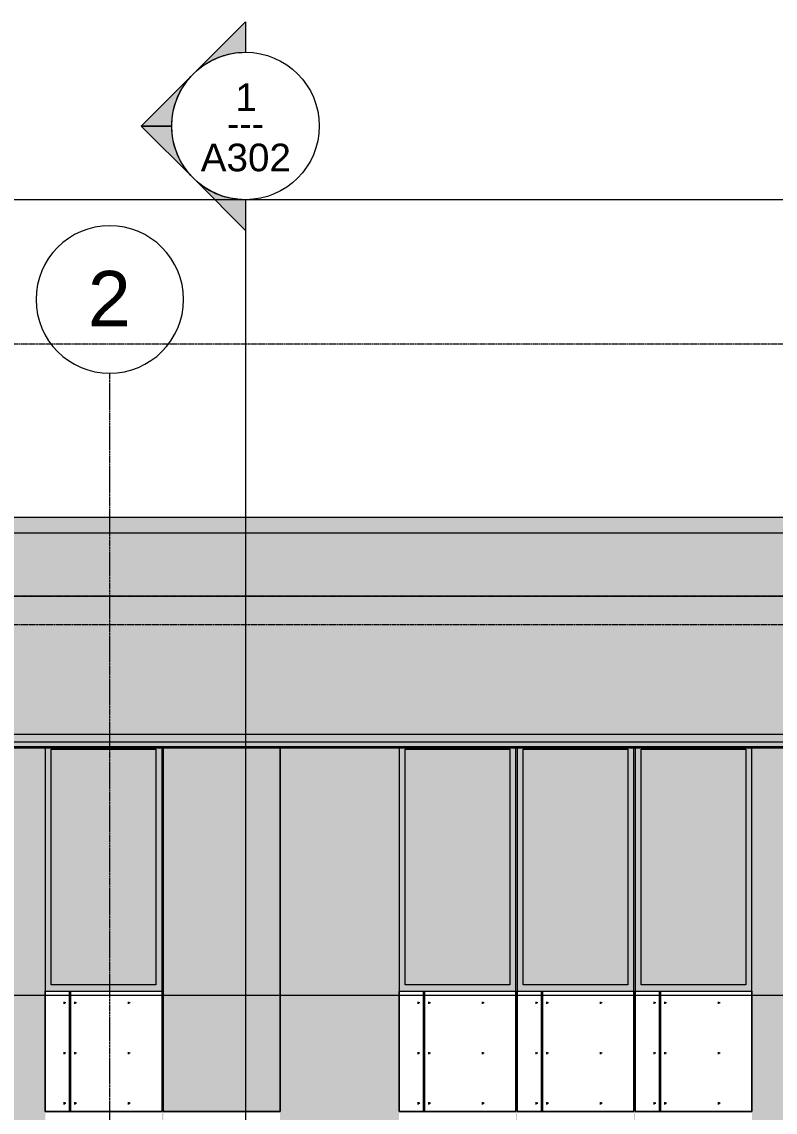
# Model space of a CAD drawing. Header units: inches. Extents: x 1814 to 6957, y -360 to 681.
# Drawn here: x 5564 to 5809.2, y 229.9 to 584.9 of the extents above; entities that cross this region are included whole.
import ezdxf

# ---------------------------------------------------------------- set-up
doc = ezdxf.new("R2010")
doc.units = ezdxf.units.IN
doc.header["$MEASUREMENT"] = 0
doc.linetypes.add('Aligning Line 1_8_', pattern=[0.25, 0.125, -0.125])
doc.linetypes.add('Grid Line 1_2_', pattern=[0.875, 0.5, -0.125, 0.125, -0.125])
for name, color, linetype, lineweight in [('0-7', 50, 'Continuous', 5), ('A-FLOR-LEVL-1', 51, 'Grid Line 1_2_', 9), ('A-GLAZ', 151, 'Continuous', 13), ('A-GLAZ-1', 251, 'Continuous', 9), ('A-WALL', 113, 'Continuous', 13), ('A-WALL-PATT-2', 251, 'Continuous', 9), ('G-ANNO-SYMB', 111, 'Aligning Line 1_8_', 9), ('G-ANNO-SYMB-1', 191, 'Aligning Line 1_8_', 9), ('G-ANNO-SYMB-2', 147, 'Aligning Line 1_8_', 9), ('G-ANNO-SYMB-3', 111, 'Continuous', 9), ('S-GRID-1', 1, 'Grid Line 1_2_', 9), ('S-GRID-IDEN', 1, 'Continuous', 9)]:
    doc.layers.add(name, color=color, linetype=linetype, lineweight=lineweight)
doc.styles.add('Arial', font='arial.ttf', dxfattribs={"height": 9})
doc.styles.add('Arial_1', font='arial.ttf', dxfattribs={"height": 18})
doc.styles.add('Century Gothic', font='ufonts.com_century-gothic.ttf', dxfattribs={"height": 9})

# ---------------------------------------------------------------- blocks, each defined once
blk = doc.blocks.new('CTR - 2nd Phase_rvt-2-SECTION _ CENTER LOOKING EAST')
at = {"layer": 'A-FLOR-LEVL-1'}
for p, q in [((-4168.71, 398), (-1814.21, 398)), ((-4168.71, 268), (-1814.21, 268))]:
    blk.add_line(p, q, dxfattribs=at)
at = {"layer": 'G-ANNO-SYMB-1'}
for p, q in [((-1910.94, 526.95), (-4072.05, 526.95)), ((-1910.94, 388.59), (-4072.05, 388.59))]:
    blk.add_line(p, q, dxfattribs=at)
blk = doc.blocks.new('CTR - 1st Phase - Common Walls_rvt-2-SECTION _ CENTER LOOKING EAST')
at = {"layer": 'A-FLOR-LEVL-1'}
for p, q in [((-4168.71, 398), (-1814.21, 398)), ((-4168.71, 268), (-1814.21, 268))]:
    blk.add_line(p, q, dxfattribs=at)
at = {"layer": 'G-ANNO-SYMB-2'}
for p, q in [((-1910.94, 526.95), (-4072.05, 526.95)), ((-1910.94, 526.95), (-4072.05, 526.95)), ((-1910.96, 526.95), (-4071.96, 526.95)), ((-1910.94, 480), (-4072.05, 480))]:
    blk.add_line(p, q, dxfattribs=at)
blk = doc.blocks.new('CTR - 1st Phase -Stairs _ Elevators_rvt-2-SECTION _ CENTER LOOKING EAST')
at = {"layer": 'A-FLOR-LEVL-1'}
for p, q in [((-4168.71, 398), (-1814.21, 398)), ((-4168.71, 268), (-1814.21, 268))]:
    blk.add_line(p, q, dxfattribs=at)
at = {"layer": 'G-ANNO-SYMB-2'}
blk.add_line((-1910.96, 526.95), (-4071.96, 526.95), dxfattribs=at)
blk = doc.blocks.new('Basic Wall _ EXT - FIBER CEMENT - LARGE - ___-2162457-SECTION _ CENTER LOOKING EAST')
at = {"layer": 'A-WALL'}
for points in [[(-2067.92, 350.53), (-2067.89, 350.53), (-2067.92, 353), (-3400.02, 353), (-3400.02, 350.53), (-2071.34, 350.53)], [(-2752.94, 350.46), (-2067.55, 350.5), (-2067.92, 350.53), (-3399.62, 350.5), (-3399.27, 350.46), (-2755.13, 350.46)], [(-3398.59, 349.02), (-2067.14, 349.02), (-2067.14, 350.46), (-3399.27, 350.44), (-3399.27, 349.02), (-3398.99, 349.02)], [(-2067.12, 348.68), (-2066.86, 348.68), (-2067.17, 349.02), (-3399.26, 349.01), (-3398.99, 348.68), (-2067.14, 348.68)], [(-2704.47, 348.55), (-2066.84, 348.59), (-2066.86, 348.68), (-3398.97, 348.64), (-3399, 348.55), (-2712.92, 348.55)]]:
    blk.add_hatch(color=256, dxfattribs=at).paths.add_polyline_path(points, flags=0)
for p, q in [((-3400.02, 353), (-2067.89, 353)), ((-3400.02, 350.53), (-2067.89, 350.53)), ((-3399.27, 350.46), (-2067.14, 350.46)), ((-3399.27, 349.02), (-2067.14, 349.02)), ((-3399.08, 348.51), (-2066.96, 348.51))]:
    blk.add_line(p, q, dxfattribs=at)
blk = doc.blocks.new('Basic Wall _ EXT - FIBER CEMENT - SMALL - ___-2145931-SECTION _ CENTER LOOKING EAST')
at = {"layer": 'A-WALL'}
blk.add_hatch(color=256, dxfattribs=at).paths.add_polyline_path([(-2729.8, 418.54), (-2061.36, 418.54), (-2061.36, 423.66), (-3393.48, 423.66), (-3393.48, 418.54), (-2734.02, 418.54)], flags=0)
for p, q in [((-3393.48, 423.66), (-2061.36, 423.66)), ((-3393.48, 418.54), (-2061.36, 418.54))]:
    blk.add_line(p, q, dxfattribs=at)
blk = doc.blocks.new('_THE_ WINDOW _ DOOR - hvac panel - 3rd floor-2113389-SECTION _ CENTER LOOKING EAST')
at = {"layer": 'A-GLAZ-1'}
h = blk.add_hatch(dxfattribs=at)
h.set_pattern_fill('FP_63', color=256, style=0, pattern_type=2)
h.set_pattern_definition([(180, (-3239.137, 294.812), (-1, 1), [0.5, -1.5]), (90, (-3239.387, 294.562), (1, 1), [0.5, -1.5])])
h.paths.add_polyline_path([(-3213.92, 230.12), (-3213.92, 348.51), (-3251.95, 348.51), (-3251.95, 230.12)], flags=0)
at = {"layer": 'A-GLAZ'}
for p, q in [((-3251.95, 348.52), (-3251.95, 230.12)), ((-3213.92, 230.12), (-3213.92, 348.52)), ((-3251.95, 230.12), (-3213.92, 230.12))]:
    blk.add_line(p, q, dxfattribs=at)
blk = doc.blocks.new('_THE_ WINDOW _ DOOR - Window - 3rd Floor-2113392-SECTION _ CENTER LOOKING EAST')
at = {"layer": 'A-GLAZ'}
h = blk.add_hatch(color=256, dxfattribs=at)
h.paths.add_polyline_path([(-3173.34, 269.37), (-3137.31, 269.37), (-3137.31, 348.51), (-3175.34, 348.51), (-3175.34, 269.37)], flags=0)
h.paths.add_polyline_path([(-3160.33, 271.37), (-3173.34, 271.37), (-3173.34, 348.12), (-3139.31, 348.12), (-3139.31, 271.37)], flags=0)
blk.add_hatch(color=256, dxfattribs=at).paths.add_polyline_path([(-3160.33, 271.37), (-3139.31, 271.37), (-3139.31, 348.12), (-3173.34, 348.12), (-3173.34, 271.37)], flags=0)
at = {"layer": 'A-GLAZ-1'}
h = blk.add_hatch(dxfattribs=at)
h.set_pattern_fill('FP_65', color=256, style=0, pattern_type=2)
h.set_pattern_definition([(0, (-3135.57, 287.55), (-38.4, 120.38), [0.392, -38.007]), (0, (-3135.57, 287.95), (-38.4, 120.38), [0.392, -38.007]), (0, (-3135.57, 303.91), (-38.4, 120.38), [0.392, -38.007]), (0, (-3135.57, 304.3), (-38.4, 120.38), [0.392, -38.007]), (0, (-3135.57, 320.27), (-38.4, 120.38), [0.392, -38.007]), (0, (-3135.57, 320.66), (-38.4, 120.38), [0.392, -38.007]), (0, (-3135.57, 336.62), (-38.4, 120.38), [0.392, -38.007]), (0, (-3135.57, 337.02), (-38.4, 120.38), [0.392, -38.007]), (0, (-3135.57, 352.98), (-38.4, 120.38), [0.392, -38.007]), (0, (-3135.57, 353.38), (-38.4, 120.38), [0.392, -38.007]), (0, (-3135.57, 369.34), (-38.4, 120.38), [0.392, -38.007]), (0, (-3135.57, 369.73), (-38.4, 120.375), [0.392, -38.007]), (0, (-3135.57, 385.7), (-38.4, 120.375), [0.392, -38.007]), (0, (-3135.57, 386.09), (-38.4, 120.375), [0.392, -38.007]), (0, (-3135.57, 402.05), (-38.4, 120.375), [0.392, -38.007]), (0, (-3135.57, 402.45), (-38.4, 120.375), [0.392, -38.007]), (0, (-3118.12, 287.55), (-38.4, 120.38), [0.392, -38.007]), (0, (-3118.12, 287.95), (-38.4, 120.38), [0.392, -38.007]), (0, (-3118.12, 303.91), (-38.4, 120.38), [0.392, -38.007]), (0, (-3118.12, 304.3), (-38.4, 120.38), [0.392, -38.007]), (0, (-3118.12, 320.27), (-38.4, 120.38), [0.392, -38.007]), (0, (-3118.12, 320.66), (-38.4, 120.38), [0.392, -38.007]), (0, (-3118.12, 336.62), (-38.4, 120.38), [0.392, -38.007]), (0, (-3118.12, 337.02), (-38.4, 120.38), [0.392, -38.007]), (0, (-3118.12, 352.98), (-38.4, 120.38), [0.392, -38.007]), (0, (-3118.12, 353.38), (-38.4, 120.38), [0.392, -38.007]), (0, (-3118.12, 369.34), (-38.4, 120.375), [0.392, -38.007]), (0, (-3118.12, 369.73), (-38.4, 120.375), [0.392, -38.007]), (0, (-3118.12, 385.7), (-38.4, 120.375), [0.392, -38.007]), (0, (-3118.12, 386.09), (-38.4, 120.375), [0.392, -38.007]), (0, (-3118.12, 402.05), (-38.4, 120.375), [0.392, -38.007]), (0, (-3118.12, 402.45), (-38.4, 120.375), [0.392, -38.007]), (0, (-3100.67, 287.55), (-38.4, 120.38), [0.392, -38.007]), (0, (-3100.67, 287.95), (-38.4, 120.38), [0.392, -38.007]), (0, (-3100.67, 303.91), (-38.4, 120.38), [0.392, -38.007]), (0, (-3100.67, 304.3), (-38.4, 120.38), [0.392, -38.007]), (0, (-3100.67, 320.27), (-38.4, 120.38), [0.392, -38.007]), (0, (-3100.67, 320.66), (-38.4, 120.38), [0.392, -38.007]), (0, (-3100.67, 336.62), (-38.4, 120.38), [0.392, -38.007]), (0, (-3100.67, 337.02), (-38.4, 120.38), [0.392, -38.007]), (0, (-3100.67, 352.98), (-38.4, 120.38), [0.392, -38.007]), (0, (-3100.67, 353.38), (-38.4, 120.38), [0.392, -38.007]), (0, (-3100.67, 369.34), (-38.4, 120.375), [0.392, -38.007]), (0, (-3100.67, 369.73), (-38.4, 120.375), [0.392, -38.007]), (0, (-3100.67, 385.7), (-38.4, 120.375), [0.392, -38.007]), (0, (-3100.67, 386.09), (-38.4, 120.375), [0.392, -38.007]), (0, (-3100.67, 402.05), (-38.4, 120.375), [0.392, -38.007]), (0, (-3100.67, 402.45), (-38.4, 120.375), [0.392, -38.007]), (90, (-3137.31, 285), (-38.4, 2e-15), [120, -0.375]), (90, (-3136.936, 285), (-38.4, 2e-15), [120, -0.375]), (90, (-3135.57, 287.554), (-38.4, 2e-15), [0.392, -119.982]), (90, (-3135.57, 303.91), (-38.4, 2e-15), [0.392, -119.982]), (90, (-3135.57, 320.268), (-38.4, 2e-15), [0.392, -119.982]), (90, (-3135.57, 336.625), (-38.4, 2e-15), [0.392, -119.982]), (90, (-3135.57, 352.982), (-38.4, 2e-15), [0.392, -119.982]), (90, (-3135.57, 369.34), (-38.4, 2e-15), [0.392, -119.982]), (90, (-3135.57, 385.697), (-38.4, 2e-15), [0.392, -119.982]), (90, (-3135.57, 402.054), (-38.4, 2e-15), [0.392, -119.982]), (90, (-3135.177, 287.554), (-38.4, 2e-15), [0.392, -119.982]), (90, (-3135.177, 303.91), (-38.4, 2e-15), [0.392, -119.982]), (90, (-3135.177, 320.268), (-38.4, 2e-15), [0.392, -119.982]), (90, (-3135.177, 336.625), (-38.4, 2e-15), [0.392, -119.982]), (90, (-3135.177, 352.982), (-38.4, 2e-15), [0.392, -119.982]), (90, (-3135.177, 369.34), (-38.4, 2e-15), [0.392, -119.982]), (90, (-3135.177, 385.697), (-38.4, 2e-15), [0.392, -119.982]), (90, (-3135.177, 402.054), (-38.4, 2e-15), [0.392, -119.982]), (90, (-3118.12, 287.554), (-38.4, 2e-15), [0.392, -119.982]), (90, (-3118.12, 303.91), (-38.4, 2e-15), [0.392, -119.982]), (90, (-3118.12, 320.268), (-38.4, 2e-15), [0.392, -119.982]), (90, (-3118.12, 336.625), (-38.4, 2e-15), [0.392, -119.982]), (90, (-3118.12, 352.982), (-38.4, 2e-15), [0.392, -119.982]), (90, (-3118.12, 369.34), (-38.4, 2e-15), [0.392, -119.982]), (90, (-3118.12, 385.697), (-38.4, 2e-15), [0.392, -119.982]), (90, (-3118.12, 402.054), (-38.4, 2e-15), [0.392, -119.982]), (90, (-3117.727, 287.554), (-38.4, 2e-15), [0.392, -119.982]), (90, (-3117.727, 303.91), (-38.4, 2e-15), [0.392, -119.982]), (90, (-3117.727, 320.268), (-38.4, 2e-15), [0.392, -119.982]), (90, (-3117.727, 336.625), (-38.4, 2e-15), [0.392, -119.982]), (90, (-3117.727, 352.982), (-38.4, 2e-15), [0.392, -119.982]), (90, (-3117.727, 369.34), (-38.4, 2e-15), [0.392, -119.982]), (90, (-3117.727, 385.697), (-38.4, 2e-15), [0.392, -119.982]), (90, (-3117.727, 402.054), (-38.4, 2e-15), [0.392, -119.982]), (90, (-3100.67, 287.554), (-38.4, 2e-15), [0.392, -119.982]), (90, (-3100.67, 303.91), (-38.4, 2e-15), [0.392, -119.982]), (90, (-3100.67, 320.268), (-38.4, 2e-15), [0.392, -119.982]), (90, (-3100.67, 336.625), (-38.4, 2e-15), [0.392, -119.982]), (90, (-3100.67, 352.982), (-38.4, 2e-15), [0.392, -119.982]), (90, (-3100.67, 369.34), (-38.4, 2e-15), [0.392, -119.982]), (90, (-3100.67, 385.697), (-38.4, 2e-15), [0.392, -119.982]), (90, (-3100.67, 402.054), (-38.4, 2e-15), [0.392, -119.982]), (90, (-3100.277, 287.554), (-38.4, 2e-15), [0.392, -119.982]), (90, (-3100.277, 303.91), (-38.4, 2e-15), [0.392, -119.982]), (90, (-3100.277, 320.268), (-38.4, 2e-15), [0.392, -119.982]), (90, (-3100.277, 336.625), (-38.4, 2e-15), [0.392, -119.982]), (90, (-3100.277, 352.982), (-38.4, 2e-15), [0.392, -119.982]), (90, (-3100.277, 369.34), (-38.4, 2e-15), [0.392, -119.982]), (90, (-3100.277, 385.697), (-38.4, 2e-15), [0.392, -119.982]), (90, (-3100.277, 402.054), (-38.4, 2e-15), [0.392, -119.982]), (180, (-3098.91, 284.62), (-38.4, 120.38), [38.025, -0.375]), (180, (-3098.91, 285), (-38.4, 120.38), [38.025, -0.375])])
h.paths.add_polyline_path([(-3137.31, 230.12), (-3137.31, 269.37), (-3175.34, 269.37), (-3175.34, 230.12)], flags=0)
at = {"layer": 'A-GLAZ'}
for p, q in [((-3175.34, 348.52), (-3175.34, 269.37)), ((-3173.34, 271.37), (-3173.34, 348.12)), ((-3173.34, 348.12), (-3139.31, 348.12)), ((-3139.31, 348.12), (-3139.31, 271.37)), ((-3137.31, 269.37), (-3137.31, 348.52)), ((-3139.31, 271.37), (-3173.34, 271.37)), ((-3175.34, 269.37), (-3137.31, 269.37)), ((-3175.34, 269.37), (-3175.34, 230.12)), ((-3137.31, 230.12), (-3137.31, 269.37)), ((-3175.34, 230.12), (-3137.31, 230.12))]:
    blk.add_line(p, q, dxfattribs=at)
blk = doc.blocks.new('_THE_ WINDOW _ DOOR - Window - 3rd Floor-V39-SECTION _ CENTER LOOKING EAST')
at = {"layer": 'A-GLAZ'}
h = blk.add_hatch(color=256, dxfattribs=at)
h.paths.add_polyline_path([(-2981.34, 269.37), (-2945.31, 269.37), (-2945.31, 348.51), (-2983.34, 348.51), (-2983.34, 269.37)], flags=0)
h.paths.add_polyline_path([(-2957.73, 271.37), (-2981.34, 271.37), (-2981.34, 348.12), (-2947.31, 348.12), (-2947.31, 271.37)], flags=0)
blk.add_hatch(color=256, dxfattribs=at).paths.add_polyline_path([(-2957.73, 271.37), (-2947.31, 271.37), (-2947.31, 348.12), (-2981.34, 348.12), (-2981.34, 271.37)], flags=0)
at = {"layer": 'A-GLAZ-1'}
h = blk.add_hatch(dxfattribs=at)
h.set_pattern_fill('FP_66', color=256, style=0, pattern_type=2)
h.set_pattern_definition([(0, (-2943.57, 287.55), (-38.4, 120.38), [0.392, -38.007]), (0, (-2943.57, 287.95), (-38.4, 120.38), [0.392, -38.007]), (0, (-2943.57, 303.91), (-38.4, 120.38), [0.392, -38.007]), (0, (-2943.57, 304.3), (-38.4, 120.38), [0.392, -38.007]), (0, (-2943.57, 320.27), (-38.4, 120.38), [0.392, -38.007]), (0, (-2943.57, 320.66), (-38.4, 120.38), [0.392, -38.007]), (0, (-2943.57, 336.62), (-38.4, 120.38), [0.392, -38.007]), (0, (-2943.57, 337.02), (-38.4, 120.38), [0.392, -38.007]), (0, (-2943.57, 352.98), (-38.4, 120.38), [0.392, -38.007]), (0, (-2943.57, 353.38), (-38.4, 120.38), [0.392, -38.007]), (0, (-2943.57, 369.34), (-38.4, 120.38), [0.392, -38.007]), (0, (-2943.57, 369.73), (-38.4, 120.375), [0.392, -38.007]), (0, (-2943.57, 385.7), (-38.4, 120.375), [0.392, -38.007]), (0, (-2943.57, 386.09), (-38.4, 120.375), [0.392, -38.007]), (0, (-2943.57, 402.05), (-38.4, 120.375), [0.392, -38.007]), (0, (-2943.57, 402.45), (-38.4, 120.375), [0.392, -38.007]), (0, (-2926.12, 287.55), (-38.4, 120.38), [0.392, -38.007]), (0, (-2926.12, 287.95), (-38.4, 120.38), [0.392, -38.007]), (0, (-2926.12, 303.91), (-38.4, 120.38), [0.392, -38.007]), (0, (-2926.12, 304.3), (-38.4, 120.38), [0.392, -38.007]), (0, (-2926.12, 320.27), (-38.4, 120.38), [0.392, -38.007]), (0, (-2926.12, 320.66), (-38.4, 120.38), [0.392, -38.007]), (0, (-2926.12, 336.62), (-38.4, 120.38), [0.392, -38.007]), (0, (-2926.12, 337.02), (-38.4, 120.38), [0.392, -38.007]), (0, (-2926.12, 352.98), (-38.4, 120.38), [0.392, -38.007]), (0, (-2926.12, 353.38), (-38.4, 120.38), [0.392, -38.007]), (0, (-2926.12, 369.34), (-38.4, 120.375), [0.392, -38.007]), (0, (-2926.12, 369.73), (-38.4, 120.375), [0.392, -38.007]), (0, (-2926.12, 385.7), (-38.4, 120.375), [0.392, -38.007]), (0, (-2926.12, 386.09), (-38.4, 120.375), [0.392, -38.007]), (0, (-2926.12, 402.05), (-38.4, 120.375), [0.392, -38.007]), (0, (-2926.12, 402.45), (-38.4, 120.375), [0.392, -38.007]), (0, (-2908.67, 287.55), (-38.4, 120.38), [0.392, -38.007]), (0, (-2908.67, 287.95), (-38.4, 120.38), [0.392, -38.007]), (0, (-2908.67, 303.91), (-38.4, 120.38), [0.392, -38.007]), (0, (-2908.67, 304.3), (-38.4, 120.38), [0.392, -38.007]), (0, (-2908.67, 320.27), (-38.4, 120.38), [0.392, -38.007]), (0, (-2908.67, 320.66), (-38.4, 120.38), [0.392, -38.007]), (0, (-2908.67, 336.62), (-38.4, 120.38), [0.392, -38.007]), (0, (-2908.67, 337.02), (-38.4, 120.38), [0.392, -38.007]), (0, (-2908.67, 352.98), (-38.4, 120.38), [0.392, -38.007]), (0, (-2908.67, 353.38), (-38.4, 120.38), [0.392, -38.007]), (0, (-2908.67, 369.34), (-38.4, 120.375), [0.392, -38.007]), (0, (-2908.67, 369.73), (-38.4, 120.375), [0.392, -38.007]), (0, (-2908.67, 385.7), (-38.4, 120.375), [0.392, -38.007]), (0, (-2908.67, 386.09), (-38.4, 120.375), [0.392, -38.007]), (0, (-2908.67, 402.05), (-38.4, 120.375), [0.392, -38.007]), (0, (-2908.67, 402.45), (-38.4, 120.375), [0.392, -38.007]), (90, (-2945.31, 285), (-38.4, 2e-15), [120, -0.375]), (90, (-2944.936, 285), (-38.4, 2e-15), [120, -0.375]), (90, (-2943.57, 287.554), (-38.4, 2e-15), [0.392, -119.982]), (90, (-2943.57, 303.91), (-38.4, 2e-15), [0.392, -119.982]), (90, (-2943.57, 320.268), (-38.4, 2e-15), [0.392, -119.982]), (90, (-2943.57, 336.625), (-38.4, 2e-15), [0.392, -119.982]), (90, (-2943.57, 352.982), (-38.4, 2e-15), [0.392, -119.982]), (90, (-2943.57, 369.34), (-38.4, 2e-15), [0.392, -119.982]), (90, (-2943.57, 385.697), (-38.4, 2e-15), [0.392, -119.982]), (90, (-2943.57, 402.054), (-38.4, 2e-15), [0.392, -119.982]), (90, (-2943.177, 287.554), (-38.4, 2e-15), [0.392, -119.982]), (90, (-2943.177, 303.91), (-38.4, 2e-15), [0.392, -119.982]), (90, (-2943.177, 320.268), (-38.4, 2e-15), [0.392, -119.982]), (90, (-2943.177, 336.625), (-38.4, 2e-15), [0.392, -119.982]), (90, (-2943.177, 352.982), (-38.4, 2e-15), [0.392, -119.982]), (90, (-2943.177, 369.34), (-38.4, 2e-15), [0.392, -119.982]), (90, (-2943.177, 385.697), (-38.4, 2e-15), [0.392, -119.982]), (90, (-2943.177, 402.054), (-38.4, 2e-15), [0.392, -119.982]), (90, (-2926.12, 287.554), (-38.4, 2e-15), [0.392, -119.982]), (90, (-2926.12, 303.91), (-38.4, 2e-15), [0.392, -119.982]), (90, (-2926.12, 320.268), (-38.4, 2e-15), [0.392, -119.982]), (90, (-2926.12, 336.625), (-38.4, 2e-15), [0.392, -119.982]), (90, (-2926.12, 352.982), (-38.4, 2e-15), [0.392, -119.982]), (90, (-2926.12, 369.34), (-38.4, 2e-15), [0.392, -119.982]), (90, (-2926.12, 385.697), (-38.4, 2e-15), [0.392, -119.982]), (90, (-2926.12, 402.054), (-38.4, 2e-15), [0.392, -119.982]), (90, (-2925.727, 287.554), (-38.4, 2e-15), [0.392, -119.982]), (90, (-2925.727, 303.91), (-38.4, 2e-15), [0.392, -119.982]), (90, (-2925.727, 320.268), (-38.4, 2e-15), [0.392, -119.982]), (90, (-2925.727, 336.625), (-38.4, 2e-15), [0.392, -119.982]), (90, (-2925.727, 352.982), (-38.4, 2e-15), [0.392, -119.982]), (90, (-2925.727, 369.34), (-38.4, 2e-15), [0.392, -119.982]), (90, (-2925.727, 385.697), (-38.4, 2e-15), [0.392, -119.982]), (90, (-2925.727, 402.054), (-38.4, 2e-15), [0.392, -119.982]), (90, (-2908.67, 287.554), (-38.4, 2e-15), [0.392, -119.982]), (90, (-2908.67, 303.91), (-38.4, 2e-15), [0.392, -119.982]), (90, (-2908.67, 320.268), (-38.4, 2e-15), [0.392, -119.982]), (90, (-2908.67, 336.625), (-38.4, 2e-15), [0.392, -119.982]), (90, (-2908.67, 352.982), (-38.4, 2e-15), [0.392, -119.982]), (90, (-2908.67, 369.34), (-38.4, 2e-15), [0.392, -119.982]), (90, (-2908.67, 385.697), (-38.4, 2e-15), [0.392, -119.982]), (90, (-2908.67, 402.054), (-38.4, 2e-15), [0.392, -119.982]), (90, (-2908.277, 287.554), (-38.4, 2e-15), [0.392, -119.982]), (90, (-2908.277, 303.91), (-38.4, 2e-15), [0.392, -119.982]), (90, (-2908.277, 320.268), (-38.4, 2e-15), [0.392, -119.982]), (90, (-2908.277, 336.625), (-38.4, 2e-15), [0.392, -119.982]), (90, (-2908.277, 352.982), (-38.4, 2e-15), [0.392, -119.982]), (90, (-2908.277, 369.34), (-38.4, 2e-15), [0.392, -119.982]), (90, (-2908.277, 385.697), (-38.4, 2e-15), [0.392, -119.982]), (90, (-2908.277, 402.054), (-38.4, 2e-15), [0.392, -119.982]), (180, (-2906.91, 284.62), (-38.4, 120.38), [38.025, -0.375]), (180, (-2906.91, 285), (-38.4, 120.38), [38.025, -0.375])])
h.paths.add_polyline_path([(-2945.31, 230.12), (-2945.31, 269.37), (-2983.34, 269.37), (-2983.34, 230.12)], flags=0)
at = {"layer": 'A-GLAZ'}
for p, q in [((-2983.34, 348.52), (-2983.34, 269.37)), ((-2981.34, 271.37), (-2981.34, 348.12)), ((-2981.34, 348.12), (-2947.31, 348.12)), ((-2947.31, 348.12), (-2947.31, 271.37)), ((-2945.31, 269.37), (-2945.31, 348.53)), ((-2947.31, 271.37), (-2981.34, 271.37)), ((-2983.34, 269.37), (-2945.31, 269.37)), ((-2983.34, 269.37), (-2983.34, 230.12)), ((-2945.31, 230.12), (-2945.31, 269.37)), ((-2983.34, 230.12), (-2945.31, 230.12))]:
    blk.add_line(p, q, dxfattribs=at)
blk = doc.blocks.new('Grid - Grid Head - Circle-50561-SECTION _ CENTER LOOKING EAST')
at = {"layer": 'S-GRID-IDEN'}
for start, end in [(0, 180), (180, 360)]:
    blk.add_arc((-3481.32, 494.5), 24, start, end, dxfattribs=at)
blk = doc.blocks.new('Section - Section Head - Filled-22785-SECTION _ CENTER LOOKING EAST')
at = {"layer": 'G-ANNO-SYMB-3'}
h = blk.add_hatch(color=256, dxfattribs=at)
edge = h.paths.add_edge_path(flags=0)
edge.add_line((-2563.93, -308.66), (-2547.82, -292.55))
edge.add_line((-2547.82, -292.55), (-2547.82, -302.46))
edge.add_arc((-2547.82, -326.49), 24.03, 90, 132.0784)
h = blk.add_hatch(color=256, dxfattribs=at)
edge = h.paths.add_edge_path(flags=0)
edge.add_arc((-2547.82, -326.49), 24, 135, 180)
edge.add_line((-2571.82, -326.49), (-2581.76, -326.49))
edge.add_line((-2581.76, -326.49), (-2564.79, -309.52))
h = blk.add_hatch(color=256, dxfattribs=at)
edge = h.paths.add_edge_path(flags=0)
edge.add_line((-2564.79, -343.46), (-2581.76, -326.49))
edge.add_line((-2581.76, -326.49), (-2571.82, -326.49))
edge.add_arc((-2547.82, -326.49), 24, 180, 225)
h = blk.add_hatch(color=256, dxfattribs=at)
edge = h.paths.add_edge_path(flags=0)
edge.add_arc((-2547.82, -326.49), 24.03, 227.9216, 270)
edge.add_line((-2547.82, -350.52), (-2547.82, -360.43))
edge.add_line((-2547.82, -360.43), (-2563.93, -344.33))
for p, q in [((-2547.82, -292.55), (-2563.93, -308.66)), ((-2547.82, -302.46), (-2547.82, -292.55)), ((-2564.79, -309.52), (-2581.76, -326.49)), ((-2571.82, -326.49), (-2581.76, -326.49)), ((-2581.76, -326.49), (-2564.79, -343.46)), ((-2581.76, -326.49), (-2571.82, -326.49)), ((-2563.93, -344.33), (-2547.82, -360.43)), ((-2547.82, -360.43), (-2547.82, -350.52))]:
    blk.add_line(p, q, dxfattribs=at)
for centre, radius, start, end in [((-2547.82, -326.52), 24, 90, 270), ((-2547.82, -326.49), 24.03, 90, 132.0784), ((-2547.82, -326.52), 24, 270, 90), ((-2547.82, -326.49), 24, 135, 180), ((-2547.82, -326.49), 24, 180, 225), ((-2547.82, -326.49), 24.03, 227.9216, 270)]:
    blk.add_arc(centre, radius, start, end, dxfattribs=at)

msp = doc.modelspace()

# ---------------------------------------------------------------- hatches: boundary and pattern name
at = {"layer": 'A-WALL-PATT-2'}
h = msp.add_hatch(dxfattribs=at)
h.set_pattern_fill('FP_57', color=256, style=0, pattern_type=2)
h.set_pattern_definition([(0, (6686.555, 140.604), (-38.4, 76.8), [0.392, -38.007]), (0, (6686.555, 140.996), (-38.4, 76.8), [0.392, -38.007]), (0, (6686.555, 150.204), (-38.4, 76.8), [0.392, -38.007]), (0, (6686.555, 150.596), (-38.4, 76.8), [0.392, -38.007]), (0, (6686.555, 159.804), (-38.4, 76.8), [0.392, -38.007]), (0, (6686.555, 160.196), (-38.4, 76.8), [0.392, -38.007]), (0, (6686.555, 169.404), (-38.4, 76.8), [0.392, -38.007]), (0, (6686.555, 169.796), (-38.4, 76.8), [0.392, -38.007]), (0, (6686.555, 179.004), (-38.4, 76.8), [0.392, -38.007]), (0, (6686.555, 179.396), (-38.4, 76.8), [0.392, -38.007]), (0, (6686.555, 188.604), (-38.4, 76.8), [0.392, -38.007]), (0, (6686.555, 188.996), (-38.4, 76.8), [0.392, -38.007]), (0, (6686.555, 198.204), (-38.4, 76.8), [0.392, -38.007]), (0, (6686.555, 198.596), (-38.4, 76.8), [0.392, -38.007]), (0, (6686.555, 207.804), (-38.4, 76.8), [0.392, -38.007]), (0, (6686.555, 208.196), (-38.4, 76.8), [0.392, -38.007]), (0, (6721.455, 140.604), (-38.4, 76.8), [0.392, -38.007]), (0, (6721.455, 140.996), (-38.4, 76.8), [0.392, -38.007]), (0, (6721.455, 150.204), (-38.4, 76.8), [0.392, -38.007]), (0, (6721.455, 150.596), (-38.4, 76.8), [0.392, -38.007]), (0, (6721.455, 159.804), (-38.4, 76.8), [0.392, -38.007]), (0, (6721.455, 160.196), (-38.4, 76.8), [0.392, -38.007]), (0, (6721.455, 169.404), (-38.4, 76.8), [0.392, -38.007]), (0, (6721.455, 169.796), (-38.4, 76.8), [0.392, -38.007]), (0, (6721.455, 179.004), (-38.4, 76.8), [0.392, -38.007]), (0, (6721.455, 179.396), (-38.4, 76.8), [0.392, -38.007]), (0, (6721.455, 188.604), (-38.4, 76.8), [0.392, -38.007]), (0, (6721.455, 188.996), (-38.4, 76.8), [0.392, -38.007]), (0, (6721.455, 198.204), (-38.4, 76.8), [0.392, -38.007]), (0, (6721.455, 198.596), (-38.4, 76.8), [0.392, -38.007]), (0, (6721.455, 207.804), (-38.4, 76.8), [0.392, -38.007]), (0, (6721.455, 208.196), (-38.4, 76.8), [0.392, -38.007]), (90, (6684.814, 136), (-38.4, 2e-15), [76.8, 0, 0, 0]), (90, (6685.19, 136), (-38.4, 2e-15), [76.8, 0, 0, 0]), (90, (6686.555, 140.604), (-38.4, 2e-15), [0.392, -76.407]), (90, (6686.555, 150.204), (-38.4, 2e-15), [0.392, -76.407]), (90, (6686.555, 159.804), (-38.4, 2e-15), [0.392, -76.407]), (90, (6686.555, 169.404), (-38.4, 2e-15), [0.392, -76.407]), (90, (6686.555, 179.004), (-38.4, 2e-15), [0.392, -76.407]), (90, (6686.555, 188.604), (-38.4, 2e-15), [0.393, -76.408]), (90, (6686.555, 198.204), (-38.4, 2e-15), [0.392, -76.407]), (90, (6686.555, 207.804), (-38.4, 2e-15), [0.392, -76.407]), (90, (6686.948, 140.604), (-38.4, 2e-15), [0.392, -76.407]), (90, (6686.948, 150.204), (-38.4, 2e-15), [0.392, -76.407]), (90, (6686.948, 159.804), (-38.4, 2e-15), [0.392, -76.407]), (90, (6686.948, 169.404), (-38.4, 2e-15), [0.392, -76.407]), (90, (6686.948, 179.004), (-38.4, 2e-15), [0.392, -76.407]), (90, (6686.948, 188.604), (-38.4, 2e-15), [0.393, -76.408]), (90, (6686.948, 198.204), (-38.4, 2e-15), [0.392, -76.407]), (90, (6686.948, 207.804), (-38.4, 2e-15), [0.392, -76.407]), (90, (6721.455, 140.604), (-38.4, 2e-15), [0.392, -76.407]), (90, (6721.455, 150.204), (-38.4, 2e-15), [0.392, -76.407]), (90, (6721.455, 159.804), (-38.4, 2e-15), [0.392, -76.407]), (90, (6721.455, 169.404), (-38.4, 2e-15), [0.392, -76.407]), (90, (6721.455, 179.004), (-38.4, 2e-15), [0.392, -76.407]), (90, (6721.455, 188.604), (-38.4, 2e-15), [0.393, -76.408]), (90, (6721.455, 198.204), (-38.4, 2e-15), [0.392, -76.407]), (90, (6721.455, 207.804), (-38.4, 2e-15), [0.392, -76.407]), (90, (6721.848, 140.604), (-38.4, 2e-15), [0.392, -76.407]), (90, (6721.848, 150.204), (-38.4, 2e-15), [0.392, -76.407]), (90, (6721.848, 159.804), (-38.4, 2e-15), [0.392, -76.407]), (90, (6721.848, 169.404), (-38.4, 2e-15), [0.392, -76.407]), (90, (6721.848, 179.004), (-38.4, 2e-15), [0.392, -76.407]), (90, (6721.848, 188.604), (-38.4, 2e-15), [0.393, -76.408]), (90, (6721.848, 198.204), (-38.4, 2e-15), [0.392, -76.407]), (90, (6721.848, 207.804), (-38.4, 2e-15), [0.392, -76.407]), (180, (6723.214, 136), (-38.4, 76.8), [38.025, -0.375]), (180, (6723.214, 145.6), (-38.4, 76.8), [38.025, -0.375]), (180, (6723.214, 155.2), (-38.4, 76.8), [38.025, -0.375]), (180, (6723.214, 164.8), (-38.4, 76.8), [38.025, -0.375]), (180, (6723.214, 174.4), (-38.4, 76.8), [38.025, -0.375]), (180, (6723.214, 184), (-38.4, 76.8), [38.025, -0.375]), (180, (6723.214, 193.6), (-38.4, 76.8), [38.025, -0.375]), (180, (6723.214, 203.2), (-38.4, 76.8), [38.025, -0.375])])
h.paths.add_polyline_path([(6337.91, 353), (6679, 353), (6679, 418.54), (5346.88, 418.54), (5346.88, 418.62), (5353.36, 418.62), (5353.36, 420.79), (5347.31, 420.84), (5346.96, 421.48), (5347, 421.5), (5346.96, 421.63), (5346.88, 421.63), (5346.91, 353), (6329.47, 353)], flags=0)
h = msp.add_hatch(dxfattribs=at)
h.set_pattern_fill('FP_56', color=256, style=0, pattern_type=2)
h.set_pattern_definition([(0, (6686.55, 112.3), (-38.4, 120.375), [0.392, -38.007]), (0, (6686.55, 112.7), (-38.4, 120.375), [0.392, -38.007]), (0, (6686.55, 128.66), (-38.4, 120.375), [0.392, -38.007]), (0, (6686.55, 129.05), (-38.4, 120.375), [0.392, -38.007]), (0, (6686.55, 145.02), (-38.4, 120.375), [0.392, -38.007]), (0, (6686.55, 145.41), (-38.4, 120.375), [0.392, -38.007]), (0, (6686.55, 161.38), (-38.4, 120.375), [0.392, -38.007]), (0, (6686.55, 161.77), (-38.4, 120.375), [0.392, -38.007]), (0, (6686.55, 177.73), (-38.4, 120.375), [0.392, -38.007]), (0, (6686.55, 178.12), (-38.4, 120.375), [0.392, -38.007]), (0, (6686.55, 194.09), (-38.4, 120.375), [0.392, -38.007]), (0, (6686.55, 194.48), (-38.4, 120.375), [0.392, -38.007]), (0, (6686.55, 210.45), (-38.4, 120.375), [0.392, -38.007]), (0, (6686.55, 210.84), (-38.4, 120.375), [0.392, -38.007]), (0, (6686.55, 226.8), (-38.4, 120.375), [0.392, -38.007]), (0, (6686.55, 227.2), (-38.4, 120.375), [0.392, -38.007]), (0, (6704, 112.3), (-38.4, 120.375), [0.392, -38.007]), (0, (6704, 112.7), (-38.4, 120.375), [0.392, -38.007]), (0, (6704, 128.66), (-38.4, 120.375), [0.392, -38.007]), (0, (6704, 129.05), (-38.4, 120.375), [0.392, -38.007]), (0, (6704, 145.02), (-38.4, 120.375), [0.392, -38.007]), (0, (6704, 145.41), (-38.4, 120.375), [0.392, -38.007]), (0, (6704, 161.38), (-38.4, 120.375), [0.392, -38.007]), (0, (6704, 161.77), (-38.4, 120.375), [0.392, -38.007]), (0, (6704, 177.73), (-38.4, 120.375), [0.392, -38.007]), (0, (6704, 178.12), (-38.4, 120.375), [0.392, -38.007]), (0, (6704, 194.09), (-38.4, 120.375), [0.392, -38.007]), (0, (6704, 194.48), (-38.4, 120.375), [0.392, -38.007]), (0, (6704, 210.45), (-38.4, 120.375), [0.392, -38.007]), (0, (6704, 210.84), (-38.4, 120.375), [0.392, -38.007]), (0, (6704, 226.8), (-38.4, 120.375), [0.392, -38.007]), (0, (6704, 227.2), (-38.4, 120.375), [0.392, -38.007]), (0, (6721.45, 112.3), (-38.4, 120.375), [0.392, -38.007]), (0, (6721.45, 112.7), (-38.4, 120.375), [0.392, -38.007]), (0, (6721.45, 128.66), (-38.4, 120.375), [0.392, -38.007]), (0, (6721.45, 129.05), (-38.4, 120.375), [0.392, -38.007]), (0, (6721.45, 145.02), (-38.4, 120.375), [0.392, -38.007]), (0, (6721.45, 145.41), (-38.4, 120.375), [0.392, -38.007]), (0, (6721.45, 161.38), (-38.4, 120.375), [0.392, -38.007]), (0, (6721.45, 161.77), (-38.4, 120.375), [0.392, -38.007]), (0, (6721.45, 177.73), (-38.4, 120.375), [0.392, -38.007]), (0, (6721.45, 178.12), (-38.4, 120.375), [0.392, -38.007]), (0, (6721.45, 194.09), (-38.4, 120.375), [0.392, -38.007]), (0, (6721.45, 194.48), (-38.4, 120.375), [0.392, -38.007]), (0, (6721.45, 210.45), (-38.4, 120.375), [0.392, -38.007]), (0, (6721.45, 210.84), (-38.4, 120.375), [0.392, -38.007]), (0, (6721.45, 226.8), (-38.4, 120.375), [0.392, -38.007]), (0, (6721.45, 227.2), (-38.4, 120.375), [0.392, -38.007]), (90, (6684.814, 109.75), (-38.4, 2e-15), [120, -0.375]), (90, (6685.19, 109.75), (-38.4, 2e-15), [120, -0.375]), (90, (6686.555, 112.304), (-38.4, 2e-15), [0.392, -119.982]), (90, (6686.555, 128.66), (-38.4, 2e-15), [0.392, -119.982]), (90, (6686.555, 145.018), (-38.4, 2e-15), [0.392, -119.982]), (90, (6686.555, 161.375), (-38.4, 2e-15), [0.392, -119.982]), (90, (6686.555, 177.732), (-38.4, 2e-15), [0.392, -119.982]), (90, (6686.555, 194.09), (-38.4, 2e-15), [0.392, -119.982]), (90, (6686.555, 210.447), (-38.4, 2e-15), [0.392, -119.982]), (90, (6686.555, 226.804), (-38.4, 2e-15), [0.392, -119.982]), (90, (6686.948, 112.304), (-38.4, 2e-15), [0.392, -119.982]), (90, (6686.948, 128.66), (-38.4, 2e-15), [0.392, -119.982]), (90, (6686.948, 145.018), (-38.4, 2e-15), [0.392, -119.982]), (90, (6686.948, 161.375), (-38.4, 2e-15), [0.392, -119.982]), (90, (6686.948, 177.732), (-38.4, 2e-15), [0.392, -119.982]), (90, (6686.948, 194.09), (-38.4, 2e-15), [0.392, -119.982]), (90, (6686.948, 210.447), (-38.4, 2e-15), [0.392, -119.982]), (90, (6686.948, 226.804), (-38.4, 2e-15), [0.392, -119.982]), (90, (6704.005, 112.304), (-38.4, 2e-15), [0.392, -119.982]), (90, (6704.005, 128.66), (-38.4, 2e-15), [0.392, -119.982]), (90, (6704.005, 145.018), (-38.4, 2e-15), [0.392, -119.982]), (90, (6704.005, 161.375), (-38.4, 2e-15), [0.392, -119.982]), (90, (6704.005, 177.732), (-38.4, 2e-15), [0.392, -119.982]), (90, (6704.005, 194.09), (-38.4, 2e-15), [0.392, -119.982]), (90, (6704.005, 210.447), (-38.4, 2e-15), [0.392, -119.982]), (90, (6704.005, 226.804), (-38.4, 2e-15), [0.392, -119.982]), (90, (6704.398, 112.304), (-38.4, 2e-15), [0.392, -119.982]), (90, (6704.398, 128.66), (-38.4, 2e-15), [0.392, -119.982]), (90, (6704.398, 145.018), (-38.4, 2e-15), [0.392, -119.982]), (90, (6704.398, 161.375), (-38.4, 2e-15), [0.392, -119.982]), (90, (6704.398, 177.732), (-38.4, 2e-15), [0.392, -119.982]), (90, (6704.398, 194.09), (-38.4, 2e-15), [0.392, -119.982]), (90, (6704.398, 210.447), (-38.4, 2e-15), [0.392, -119.982]), (90, (6704.398, 226.804), (-38.4, 2e-15), [0.392, -119.982]), (90, (6721.455, 112.304), (-38.4, 2e-15), [0.392, -119.982]), (90, (6721.455, 128.66), (-38.4, 2e-15), [0.392, -119.982]), (90, (6721.455, 145.018), (-38.4, 2e-15), [0.392, -119.982]), (90, (6721.455, 161.375), (-38.4, 2e-15), [0.392, -119.982]), (90, (6721.455, 177.732), (-38.4, 2e-15), [0.392, -119.982]), (90, (6721.455, 194.09), (-38.4, 2e-15), [0.392, -119.982]), (90, (6721.455, 210.447), (-38.4, 2e-15), [0.392, -119.982]), (90, (6721.455, 226.804), (-38.4, 2e-15), [0.392, -119.982]), (90, (6721.848, 112.304), (-38.4, 2e-15), [0.392, -119.982]), (90, (6721.848, 128.66), (-38.4, 2e-15), [0.392, -119.982]), (90, (6721.848, 145.018), (-38.4, 2e-15), [0.392, -119.982]), (90, (6721.848, 161.375), (-38.4, 2e-15), [0.392, -119.982]), (90, (6721.848, 177.732), (-38.4, 2e-15), [0.392, -119.982]), (90, (6721.848, 194.09), (-38.4, 2e-15), [0.392, -119.982]), (90, (6721.848, 210.447), (-38.4, 2e-15), [0.392, -119.982]), (90, (6721.848, 226.804), (-38.4, 2e-15), [0.392, -119.982]), (180, (6723.21, 109.38), (-38.4, 120.375), [38.025, -0.375]), (180, (6723.21, 109.75), (-38.4, 120.375), [38.025, -0.375])])
h.paths.add_polyline_path([(5344.13, 109.75), (5379.59, 109.75), (5379.59, 229.75), (5417.61, 229.75), (5417.61, 109.75), (5417.99, 109.75), (5417.99, 229.75), (5456.01, 229.75), (5456.01, 109.75), (5494.98, 109.75), (5494.98, 229.75), (5533, 229.75), (5533, 109.75), (5571.59, 109.75), (5571.59, 229.75), (5609.61, 229.75), (5609.61, 109.75), (5609.99, 109.75), (5609.99, 229.75), (5648.01, 229.75), (5648.01, 109.75), (5648.2, 109.75), (5648.2, 178), (5686.79, 178), (5686.79, 229.75), (5724.81, 229.75), (5724.81, 178), (5725.19, 178), (5725.19, 229.75), (5763.21, 229.75), (5763.21, 109.75), (5763.59, 109.75), (5763.59, 229.75), (5801.61, 229.75), (5801.61, 109.75), (5840.39, 109.75), (5840.39, 229.75), (5878.41, 229.75), (5878.41, 109.75), (5917.19, 109.75), (5917.19, 229.75), (5955.21, 229.75), (5955.21, 109.75), (5993.99, 109.75), (5993.99, 229.75), (6032.01, 229.75), (6032.01, 109.75), (6032.39, 109.75), (6032.39, 229.75), (6070.41, 229.75), (6070.41, 109.75), (6070.6, 109.75), (6070.6, 178), (6109.19, 178), (6109.19, 229.75), (6147.21, 229.75), (6147.21, 178), (6185.43, 178), (6185.43, 109.75), (6185.99, 109.75), (6185.99, 229.75), (6224.01, 229.75), (6224.01, 109.75), (6262.79, 109.75), (6262.79, 229.75), (6300.81, 229.75), (6300.81, 109.75), (6301.19, 109.75), (6301.19, 229.75), (6339.21, 229.75), (6339.21, 109.75), (6377.99, 109.75), (6377.99, 229.75), (6416.01, 229.75), (6416.01, 109.75), (6454.79, 109.75), (6454.79, 229.75), (6492.81, 229.75), (6492.81, 109.75), (6493.19, 109.75), (6493.19, 229.75), (6531.21, 229.75), (6531.21, 109.75), (6608.39, 109.75), (6608.39, 229.75), (6646.41, 229.75), (6646.41, 109.75), (6679, 109.75), (6679, 348.51), (6646.41, 348.51), (6646.41, 230.12), (6608.39, 230.12), (6608.39, 348.51), (6531.21, 348.51), (6531.21, 230.12), (6416.39, 230.12), (6416.39, 310), (6454.79, 310), (6454.79, 348.51), (6416.01, 348.51), (6416.01, 230.12), (6377.99, 230.12), (6377.99, 348.51), (6339.21, 348.51), (6339.21, 230.12), (6301.19, 230.12), (6301.19, 348.51), (6300.81, 348.51), (6300.81, 230.12), (6262.79, 230.12), (6262.79, 348.51), (6185.61, 348.51), (6185.61, 230.12), (6147.59, 230.12), (6147.59, 348.51), (6147.21, 348.51), (6147.21, 230.12), (6109.19, 230.12), (6109.19, 348.51), (6070.41, 348.51), (6070.41, 230.12), (6032.39, 230.12), (6032.39, 348.51), (6032.01, 348.51), (6032.01, 230.12), (5993.99, 230.12), (5993.99, 348.51), (5955.21, 348.51), (5955.21, 310), (5993.8, 310), (5993.8, 230.12), (5878.79, 230.12), (5878.79, 348.51), (5801.61, 348.51), (5801.61, 230.12), (5763.59, 230.12), (5763.58, 348.51), (5763.21, 348.51), (5763.21, 230.12), (5725.19, 230.12), (5725.18, 348.51), (5724.81, 348.51), (5724.81, 230.12), (5686.79, 230.12), (5686.79, 348.51), (5648.01, 348.51), (5648.01, 230.12), (5609.99, 230.12), (5609.98, 348.51), (5609.61, 348.51), (5609.61, 230.12), (5571.59, 230.12), (5571.59, 348.51), (5533, 348.51), (5533, 230.12), (5494.98, 230.12), (5494.98, 348.51), (5456.01, 348.51), (5456.01, 310), (5494.6, 310), (5494.6, 230.12), (5379.59, 230.12), (5379.59, 348.51), (5347.81, 348.55), (5347.49, 348.88), (5347.52, 348.9), (5347.72, 348.9), (5347.63, 349.06), (5347.63, 350.44), (5346.88, 350.5), (5346.88, 230.12), (5346.63, 230.12), (5346.63, 227.37), (5346.13, 227.37), (5346.13, 109.81), (5344.55, 109.81), (5344.55, 227.37), (5344.13, 227.37), (5344.13, 109.87)], flags=0)
h.paths.add_polyline_path([(5338.63, 136), (5338.63, 230.12), (5338, 230.12), (5338, 136)], flags=0)
h.paths.add_polyline_path([(5344.49, 227.44), (5344.49, 227.62), (5344.55, 227.62), (5344.55, 230.06), (5344.19, 230.06), (5344.19, 227.44)], flags=0)
h.paths.add_polyline_path([(5346.19, 227.44), (5346.56, 227.44), (5346.56, 230.06), (5346.13, 230.05), (5346.13, 227.62), (5346.19, 227.62)], flags=0)
h.paths.add_polyline_path([(6493, 310), (6493.19, 310), (6493.19, 348.51), (6492.81, 348.47), (6492.81, 310)], flags=0)
h.paths.add_polyline_path([(5417.99, 310), (5417.98, 348.51), (5417.61, 348.51), (5417.61, 310), (5417.8, 310)], flags=0)
h.paths.add_polyline_path([(5916.81, 310), (5917.19, 310), (5917.18, 348.51), (5916.81, 348.51), (5916.81, 343.12)], flags=0)

# ---------------------------------------------------------------- linework, layer by layer
at = {"layer": 'A-FLOR-LEVL-1'}
for p, q in [((4578.96, 398), (6931.97, 398)), ((4578.96, 268), (6931.97, 268))]:
    msp.add_line(p, q, dxfattribs=at)
at = {"layer": 'A-WALL'}
for p, q in [((5609.99, 230.12), (5609.99, 348.52)), ((5648.01, 348.52), (5648.01, 230.12)), ((5571.59, 230.12), (5571.59, 269.37)), ((5609.61, 269.37), (5609.61, 230.12)), ((5686.79, 230.12), (5686.79, 269.37)), ((5724.81, 269.37), (5724.81, 230.12)), ((5725.19, 230.12), (5725.19, 269.37)), ((5763.21, 269.37), (5763.21, 230.12)), ((5763.59, 230.12), (5763.59, 269.37)), ((5801.61, 269.37), (5801.61, 230.12)), ((5609.61, 230.12), (5571.59, 230.12)), ((5648.01, 230.12), (5609.99, 230.12)), ((5724.81, 230.12), (5686.79, 230.12)), ((5763.21, 230.12), (5725.19, 230.12)), ((5801.61, 230.12), (5763.59, 230.12))]:
    msp.add_line(p, q, dxfattribs=at)
at = {"layer": 'G-ANNO-SYMB'}
for p, q in [((6835.98, 526.95), (4674.88, 526.95)), ((6835.98, 480), (4674.88, 480)), ((6835.98, 397.76), (4674.88, 397.76))]:
    msp.add_line(p, q, dxfattribs=at)
at = {"layer": 'G-ANNO-SYMB-3'}
msp.add_line((5636.78, 526.95), (5636.78, -183.08), dxfattribs=at)
at = {"layer": 'S-GRID-1'}
msp.add_line((5592.6, -159.84), (5592.6, 470.5), dxfattribs=at)

# ---------------------------------------------------------------- block references
at = {"layer": '0-7'}
for name in ['CTR - 2nd Phase_rvt-2-SECTION _ CENTER LOOKING EAST', 'CTR - 1st Phase - Common Walls_rvt-2-SECTION _ CENTER LOOKING EAST', 'CTR - 1st Phase -Stairs _ Elevators_rvt-2-SECTION _ CENTER LOOKING EAST']:
    msp.add_blockref(name, (8746.92, 0), dxfattribs=at)
at = {"layer": 'A-GLAZ'}
for name, p in [('_THE_ WINDOW _ DOOR - Window - 3rd Floor-2113392-SECTION _ CENTER LOOKING EAST', (8746.92, 0)), ('_THE_ WINDOW _ DOOR - hvac panel - 3rd floor-2113389-SECTION _ CENTER LOOKING EAST', (8861.94, 0)), ('_THE_ WINDOW _ DOOR - Window - 3rd Floor-2113392-SECTION _ CENTER LOOKING EAST', (8862.12, 0)), ('_THE_ WINDOW _ DOOR - Window - 3rd Floor-2113392-SECTION _ CENTER LOOKING EAST', (8900.52, 0)), ('_THE_ WINDOW _ DOOR - Window - 3rd Floor-V39-SECTION _ CENTER LOOKING EAST', (8746.92, 0))]:
    msp.add_blockref(name, p, dxfattribs=at)
at = {"layer": 'A-WALL'}
for name in ['Basic Wall _ EXT - FIBER CEMENT - SMALL - ___-2145931-SECTION _ CENTER LOOKING EAST', 'Basic Wall _ EXT - FIBER CEMENT - LARGE - ___-2162457-SECTION _ CENTER LOOKING EAST']:
    msp.add_blockref(name, (8746.92, 0), dxfattribs=at)
at = {"layer": 'G-ANNO-SYMB-3', "extrusion": (0, 0, -1), "rotation": 180}
msp.add_blockref('Section - Section Head - Filled-22785-SECTION _ CENTER LOOKING EAST', (-8184.6, 224.46), dxfattribs=at)
at = {"layer": 'S-GRID-IDEN'}
msp.add_blockref('Grid - Grid Head - Circle-50561-SECTION _ CENTER LOOKING EAST', (9073.92, 0), dxfattribs=at)

# ---------------------------------------------------------------- texts
at = {"layer": 'G-ANNO-SYMB-3', "char_height": 9, "attachment_point": 1}
for s, insert, width, style in [('1', (5633.46, 564.86), 8.484, 'Arial'), ('---', (5630.8, 556.36), 15.453, 'Century Gothic'), ('A302', (5622.21, 545.23), 35.754, 'Arial')]:
    msp.add_mtext(s, dxfattribs=dict(at, insert=insert, width=width, style=style))
at = {"layer": 'S-GRID-IDEN', "insert": (5585.47, 503.79), "char_height": 18, "width": 16.968, "attachment_point": 1, "style": 'Arial_1'}
msp.add_mtext('2', dxfattribs=at)

doc.saveas('drawing.dxf')
